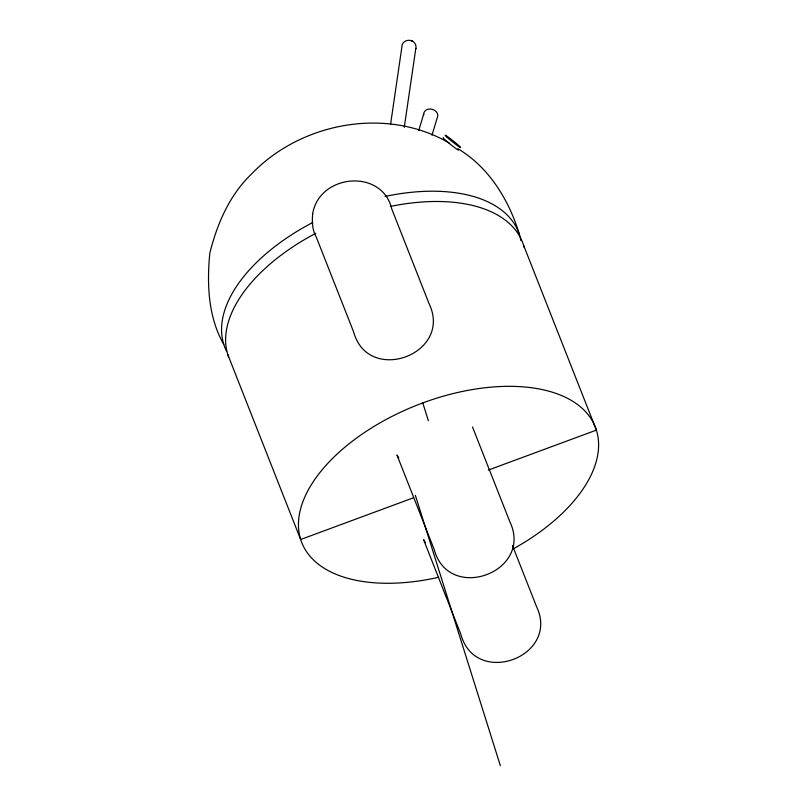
<?xml version="1.0" encoding="UTF-8"?>
<svg xmlns="http://www.w3.org/2000/svg" width="806" height="806" viewBox="0 0 806 806"><rect width="100%" height="100%" fill="white"/><g stroke="black" fill="none" stroke-linecap="round" stroke-linejoin="round"><path stroke-width="1.21" d="M390.537 124.587L401.902 46.869C401.63 41.68 407.896 38.759 412.148 41.056M404.269 127.358L415.815 48.41L415.725 48.934C416.904 45.66 414.889 41.882 411.634 40.824M423.624 114.371L423.472 115.067C424.097 104.518 441.567 109.173 436.973 118.613L431.986 135.227M418.757 130.461L423.734 113.858M413.317 497.836L300.648 539.516L227.836 354.67M488.426 470.049L596.39 430.102L523.578 245.246M412.128 41.046L412.793 41.358M449.728 143.317C387.092 106.332 301.353 122.089 251.603 173.915C229.388 195.183 217.157 223.816 209.812 253.165C206.84 283.823 208.039 317.04 223.796 344.404M457.838 148.717C489.202 167.326 509.452 200.704 519.527 234.979M398.758 457.949L396.965 454.987L434.172 549.44C448.761 603.583 534.056 571.867 509.735 521.482L472.528 427.029M425.407 542.69L423.613 539.728L460.82 634.191C475.409 688.324 560.704 656.608 536.383 606.233L512.495 545.591M422.777 402.929L428.369 420.722M415.342 495.307L500.365 765.7M438.645 577.287A157.744 85.688 -21.5 0 1 311.479 484.477A157.744 85.688 -21.5 0 1 553.47 392.562A157.744 85.688 -21.5 0 1 512.757 549.138M390.356 206.447A157.744 85.688 -21.5 0 1 524.222 247.502M228.642 357.008A157.744 85.688 -21.5 0 1 315.801 233.297M458.282 149.694A9.833 0.584 38.6 0 1 450.594 144.506A9.833 0.584 38.6 0 1 443.421 137.866M385.067 196.432A157.744 85.688 -21.5 0 1 520.948 240.722M226.587 351.315A157.744 85.688 -21.5 0 1 312.839 222.456M312.688 213.761C311.932 221.59 312.234 230.083 316.264 237.075L353.471 331.528C368.05 385.671 453.345 353.955 429.034 303.57L391.817 209.117C382.256 167.97 319.146 173.955 312.688 213.761M447.259 137.443A9.833 0.584 38.6 0 0 460.216 147.427A9.833 0.584 38.6 0 0 451.058 139.216A9.833 0.584 38.6 0 0 447.259 137.443"/></g></svg>
